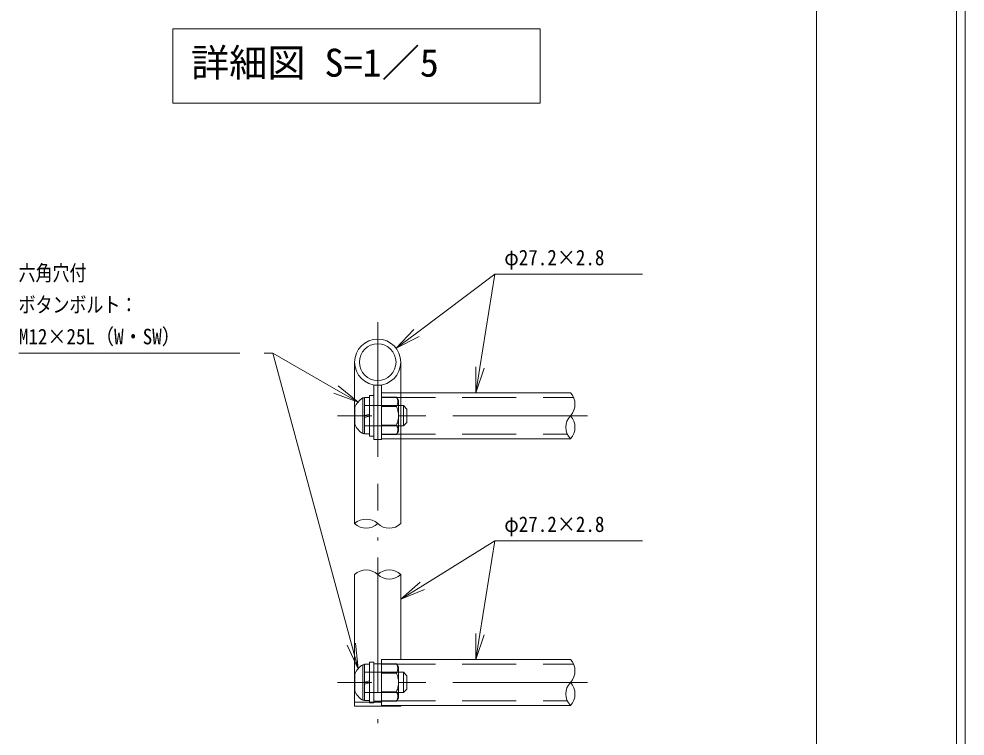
# Model space of a CAD drawing. Units: millimetres, scale not verified, with parts at other scales. Extents: x 0 to 420, y 0 to 297.
# Drawn here: x 308.7 to 420.2, y 67.8 to 152.3 of the extents above; entities that cross this region are included whole.
import ezdxf
from ezdxf.enums import TextEntityAlignment as Align

# ---------------------------------------------------------------- set-up
doc = ezdxf.new("R2010")
doc.units = ezdxf.units.MM
doc.header["$LTSCALE"] = 0.5
doc.linetypes.add('USER1', pattern=[19.05, 12.7, -6.35])
doc.linetypes.add('USER2', pattern=[50.8, 31.75, -6.35, 6.35, -6.35])
for name, color, linetype, lineweight in [('DEFPOINTS_3', 7, 'Continuous', 0), ('LY_2', 7, 'Continuous', 0), ('LY_5', 7, 'Continuous', 0), ('LY_6', 7, 'Continuous', 0)]:
    doc.layers.add(name, color=color, linetype=linetype, lineweight=lineweight)
doc.styles.add('ＭＳ ゴシック', font='')
doc.styles.get('ＭＳ ゴシック').set_extended_font_data('MS Gothic')

# ---------------------------------------------------------------- blocks, each defined once
blk = doc.blocks.new('-002-_U2')
at = {"color": 7, "linetype": 'Continuous', "lineweight": 0}
for p, q in [((-1, 0.1667), (0, 0)), ((0, 0), (-1, 0)), ((-1, -0.1667), (0, 0))]:
    blk.add_line(p, q, dxfattribs=at)

msp = doc.modelspace()

# ---------------------------------------------------------------- linework, layer by layer
at = {"layer": 'DEFPOINTS_3'}
msp.add_line((420.25, 0.2414), (420.25, 297.2414), dxfattribs=at)
at = {"layer": 'LY_2'}
msp.add_line((402.75, 15.2414), (402.75, 282.2414), dxfattribs=at)
at = {"layer": 'LY_5'}
for p, q in [((419.248, -0.2414), (419.248, 296.6789)), ((348.2825, 111.8641), (348.2825, 92.8241)), ((353.7225, 111.8641), (353.7225, 92.8241)), ((350.5525, 109.1441), (351.4525, 109.1441)), ((350.5525, 109.1441), (350.5525, 102.7441)), ((351.4525, 109.1441), (351.4525, 102.7441)), ((351.4525, 108.2641), (373.7225, 108.2641)), ((351.4525, 108.2641), (351.4525, 102.8241)), ((349.2525, 103.4368), (349.2525, 107.6368)), ((349.2525, 107.6368), (349.4525, 107.6368)), ((349.4525, 107.6941), (350.0525, 107.6941)), ((349.4525, 103.3941), (349.4525, 107.6941)), ((349.4525, 103.4368), (349.4525, 107.6368)), ((350.0525, 107.9441), (350.5525, 107.9441)), ((350.0525, 103.1441), (350.0525, 107.9441)), ((350.0525, 103.3941), (350.0525, 107.6941)), ((350.5525, 103.1441), (350.5525, 107.9441)), ((348.2925, 104.5368), (348.2925, 106.5368)), ((350.0525, 105.7384), (349.4525, 105.5776)), ((350.0525, 105.5106), (349.4525, 105.3499)), ((349.2525, 103.4368), (349.4525, 103.4368)), ((349.4525, 103.3941), (350.0525, 103.3941)), ((350.5525, 103.1441), (350.0525, 103.1441)), ((350.5525, 102.7441), (351.4525, 102.7441)), ((351.4525, 102.8241), (373.7225, 102.8241)), ((348.2825, 86.8241), (348.2825, 71.7642)), ((353.7225, 86.8241), (353.7225, 76.8241)), ((349.2525, 71.9968), (349.2525, 76.1968)), ((349.2525, 76.1968), (349.4525, 76.1968)), ((349.4525, 76.2541), (350.0525, 76.2541)), ((349.4525, 71.9541), (349.4525, 76.2541)), ((349.4525, 71.9968), (349.4525, 76.1968)), ((350.0525, 76.5041), (350.5525, 76.5041)), ((350.0525, 71.7041), (350.0525, 76.5041)), ((350.0525, 71.9541), (350.0525, 76.2541)), ((350.5525, 71.7041), (350.5525, 76.5041)), ((350.5525, 76.3041), (351.4525, 76.3041)), ((350.5525, 76.3041), (350.5525, 71.9041)), ((351.4525, 76.8241), (373.7225, 76.8241)), ((351.4525, 76.8241), (351.4525, 71.3841)), ((351.4525, 76.3041), (351.4525, 71.9041)), ((348.2925, 73.0968), (348.2925, 75.0968)), ((350.0525, 74.2984), (349.4525, 74.1376)), ((350.0525, 74.0706), (349.4525, 73.9099)), ((348.2825, 71.7642), (351.4525, 71.7642)), ((348.2825, 71.7642), (348.2825, 71.3042)), ((349.2525, 71.9968), (349.4525, 71.9968)), ((349.4525, 71.9541), (350.0525, 71.9541)), ((350.5525, 71.7041), (350.0525, 71.7041)), ((350.5525, 71.9041), (351.4525, 71.9041)), ((348.2825, 71.3042), (353.7225, 71.3042)), ((351.4525, 71.3841), (373.7225, 71.3841)), ((353.7225, 71.3841), (353.7225, 71.3042))]:
    msp.add_line(p, q, dxfattribs=at)
at = {"layer": 'LY_5', "lineweight": 18}
for p, q in [((370.1466, 151.1777), (326.8466, 151.1777)), ((326.8466, 151.1777), (326.8466, 142.3777)), ((370.1466, 142.3777), (370.1466, 151.1777)), ((326.8466, 142.3777), (370.1466, 142.3777))]:
    msp.add_line(p, q, dxfattribs=at)
at = {"layer": 'LY_5', "linetype": 'USER2'}
for p, q in [((351.0025, 116.5841), (351.0025, 90.8241)), ((375.7225, 105.5441), (346.2825, 105.5441)), ((351.0025, 88.8241), (351.0025, 69.3042)), ((375.7225, 74.1041), (346.2825, 74.1041))]:
    msp.add_line(p, q, dxfattribs=at)
at = {"layer": 'LY_5', "linetype": 'USER1'}
for p, q in [((351.4525, 107.7381), (353.225, 107.7381)), ((351.4525, 103.3502), (351.4525, 107.7381)), ((351.4525, 107.7041), (374.0939, 107.7041)), ((353.225, 107.7381), (353.4525, 107.3441)), ((353.4525, 103.7441), (353.4525, 107.3441)), ((349.4525, 106.7368), (354.0525, 106.7368)), ((351.4525, 106.6411), (353.225, 106.6411)), ((354.0525, 106.7368), (354.4525, 106.3368)), ((354.0525, 106.7368), (354.0525, 104.3368)), ((354.4525, 106.3368), (354.4525, 104.7368)), ((349.4525, 104.3368), (354.0525, 104.3368)), ((351.4525, 104.4472), (353.225, 104.4472)), ((353.225, 103.3502), (353.4525, 103.7441)), ((354.0525, 104.3368), (354.4525, 104.7368)), ((351.4525, 103.3841), (373.351, 103.3841)), ((351.4525, 103.3502), (353.225, 103.3502)), ((351.4525, 76.2981), (353.225, 76.2981)), ((351.4525, 71.9102), (351.4525, 76.2981)), ((351.4525, 76.2641), (374.0939, 76.2641)), ((353.225, 76.2981), (353.4525, 75.9041)), ((353.4525, 72.3041), (353.4525, 75.9041)), ((349.4525, 75.2968), (354.0525, 75.2968)), ((351.4525, 75.2011), (353.225, 75.2011)), ((354.0525, 75.2968), (354.4525, 74.8968)), ((354.0525, 75.2968), (354.0525, 72.8968)), ((354.4525, 74.8968), (354.4525, 73.2968)), ((349.4525, 72.8968), (354.0525, 72.8968)), ((351.4525, 73.0072), (353.225, 73.0072)), ((354.0525, 72.8968), (354.4525, 73.2968)), ((351.4525, 71.9441), (373.351, 71.9441)), ((351.4525, 71.9102), (353.225, 71.9102)), ((353.225, 71.9102), (353.4525, 72.3041))]:
    msp.add_line(p, q, dxfattribs=at)
at = {"layer": 'LY_5'}
msp.add_circle((351.0025, 111.8641), 2.72, dxfattribs=at)
at = {"layer": 'LY_5', "color": 2, "lineweight": 18}
msp.add_circle((351.0025, 111.8641), 2.16, dxfattribs=at)
at = {"layer": 'LY_5'}
for centre, start, end in [((350.5485, 105.5368), 121.68134, 156.09448), ((350.5485, 105.5368), 203.90552, 238.31866), ((350.5485, 74.0968), 121.68134, 156.09448), ((350.5485, 74.0968), 203.90552, 238.31866)]:
    msp.add_arc(centre, 2.4677, start, end, dxfattribs=at)
at = {"layer": 'LY_5', "linetype": 'USER1'}
for centre, radius, start, end in [((352.275, 107.1896), 1.097, 330.00001, 29.99999), ((350.6933, 105.5441), 2.7591, 336.57346, 23.42654), ((352.275, 103.8987), 1.097, 330.00001, 29.99999), ((352.275, 75.7496), 1.097, 330.00001, 29.99999), ((350.6933, 74.1041), 2.7591, 336.57346, 23.42654), ((352.275, 72.4587), 1.097, 330.00001, 29.99999)]:
    msp.add_arc(centre, radius, start, end, dxfattribs=at)
at = {"layer": 'LY_6'}
for p, q in [((355.5802, 115.2938), (364.8235, 122.2319)), ((363.0617, 111.2264), (364.8235, 122.2319)), ((364.8235, 122.2319), (365.8235, 122.2319)), ((365.8235, 122.2319), (382.219, 122.2319)), ((308.7064, 112.9153), (334.7681, 112.9153)), ((338.6278, 112.9153), (337.6278, 112.9153)), ((346.0853, 108.6491), (338.6278, 112.9153)), ((347.9059, 78.6153), (338.6278, 112.9153)), ((356.2726, 85.4936), (364.8235, 90.7919)), ((363.0617, 79.7864), (364.8235, 90.7919)), ((364.8235, 90.7919), (365.8235, 90.7919)), ((365.8235, 90.7919), (382.219, 90.7919))]:
    msp.add_line(p, q, dxfattribs=at)
at = {"layer": 'LY_6', "color": 2, "lineweight": 18}
for centre, start, end in [((372.2799, 106.9041), 316.68802, 43.31198), ((375.1651, 104.1841), 136.68802, 223.31198), ((372.2799, 104.1841), 316.68802, 43.31198), ((349.6425, 91.3816), 46.68802, 133.31198), ((349.6425, 94.2667), 226.68802, 313.31198), ((352.3625, 94.2667), 226.68802, 313.31198), ((349.6425, 85.3816), 46.68802, 133.31198), ((352.3625, 85.3816), 46.68802, 133.31198), ((352.3625, 88.2667), 226.68802, 313.31198), ((372.2799, 75.4641), 316.68802, 43.31198), ((375.1651, 72.7441), 136.68802, 223.31198), ((372.2799, 72.7441), 316.68802, 43.31198)]:
    msp.add_arc(centre, 1.9826, start, end, dxfattribs=at)

# ---------------------------------------------------------------- block references
at = {"layer": 'LY_6', "xscale": 3, "yscale": 3}
for p, rotation in [((353.1809, 113.4928), 216.89241), ((362.5875, 108.2641), 260.90495), ((348.6893, 107.1594), 330.22708), ((353.7225, 83.9135), 211.78335), ((362.5875, 76.8241), 260.90495), ((348.6893, 75.7194), 285.1362)]:
    msp.add_blockref('-002-_U2', p, dxfattribs=dict(at, rotation=rotation))

# ---------------------------------------------------------------- texts
at = {"layer": 'LY_5', "style": 'ＭＳ ゴシック'}
msp.add_text('詳細図 S=1／5', height=3.299, dxfattribs=at).set_placement((328.9911, 144.5277), align=Align.BOTTOM_LEFT)
at = {"layer": 'LY_6', "style": 'ＭＳ ゴシック'}
for s, width, p in [('φ27.2×2.8', 0.9, (365.9257, 122.7319)), ('六角穴付', 0.8, (308.6631, 120.9153)), ('ボタンボルト：', 0.8, (308.6631, 117.1653)), ('M12×25L（W・SW）', 0.9, (308.6975, 113.4153)), ('φ27.2×2.8', 0.9, (365.9257, 91.2919))]:
    msp.add_text(s, height=1.833, dxfattribs=dict(at, width=width)).set_placement(p, align=Align.BOTTOM_LEFT)

doc.saveas('drawing.dxf')
